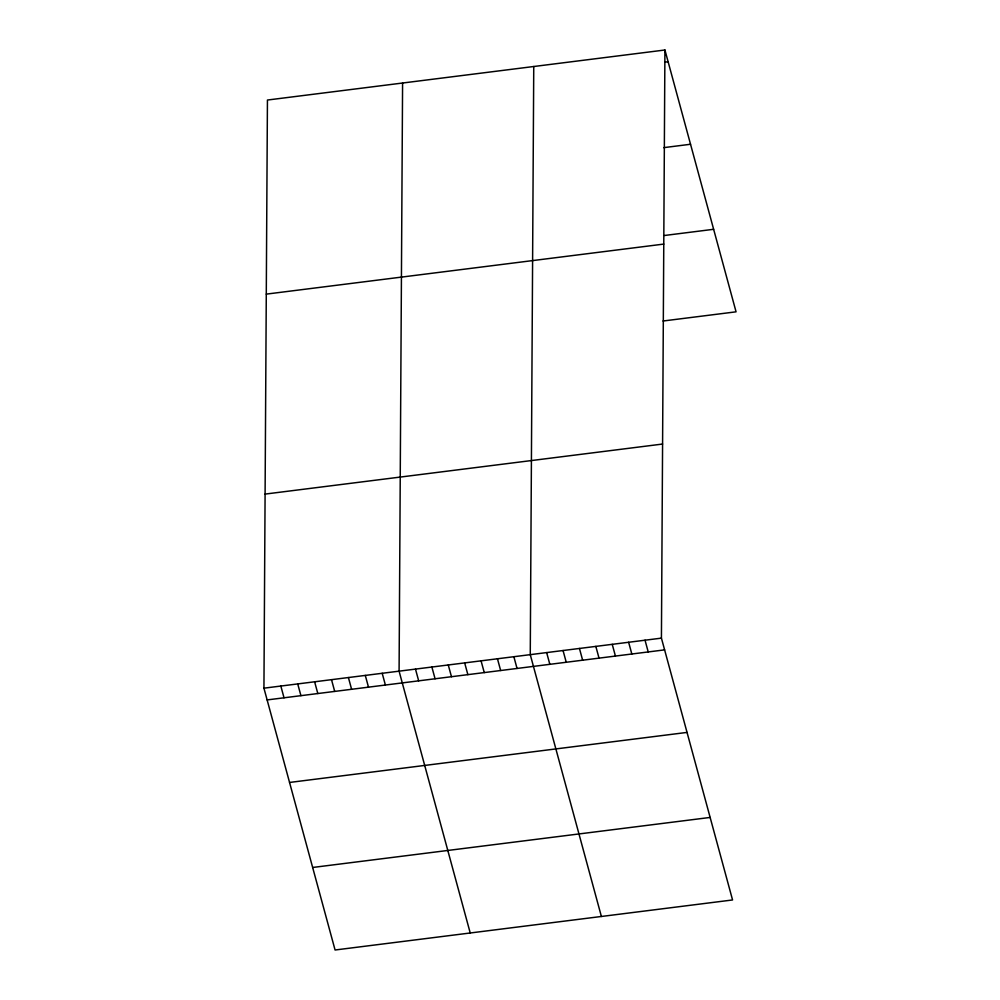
<?xml version="1.0" encoding="UTF-8"?>
<svg xmlns="http://www.w3.org/2000/svg" width="1000" height="1000" viewBox="0 0 1000 1000"><rect width="100%" height="100%" fill="white"/><g stroke="black" fill="none" stroke-linecap="round" stroke-linejoin="round"><path stroke-width="1.5" d="M664.925 50L661.425 638.138L732.562 899.963L335.075 950L263.938 688.175L267.438 100.037L664.925 50L736.062 311.825L663.025 321.012M402.587 83.025L399.087 671.162L470.225 932.987M533.75 66.513L530.262 654.65L601.388 916.475M665.125 62.112L668.112 61.737M663.7 147.65L690.537 144.262M664.45 235.487L713.637 229.3M266.288 294.125L663.763 244.088M265.1 494.087L662.575 444.05M263.938 688.175L661.425 638.138M267.137 699.925L664.613 649.875M289.55 782.45L687.038 732.412M312.663 867.475L710.138 817.438M645.025 640.2L648.225 651.95M628.638 642.275L631.825 654.013M612.238 644.338L615.425 656.075M595.837 646.4L599.025 658.138M579.45 648.462L582.638 660.2M563.05 650.525L566.237 662.262M546.65 652.588L549.837 664.325M513.862 656.712L517.05 668.462M497.463 658.787L500.65 670.525M481.062 660.85L484.263 672.588M464.675 662.913L467.863 674.65M448.275 664.975L451.463 676.712M431.875 667.038L435.075 678.775M415.487 669.1L418.675 680.837M382.2 673.288L385.387 685.037M365.3 675.425L368.488 687.163M348.413 677.55L351.6 689.287M331.512 679.675L334.7 691.413M314.625 681.8L317.812 693.538M297.725 683.925L300.925 695.662M280.837 686.05L284.025 697.788"/></g></svg>
